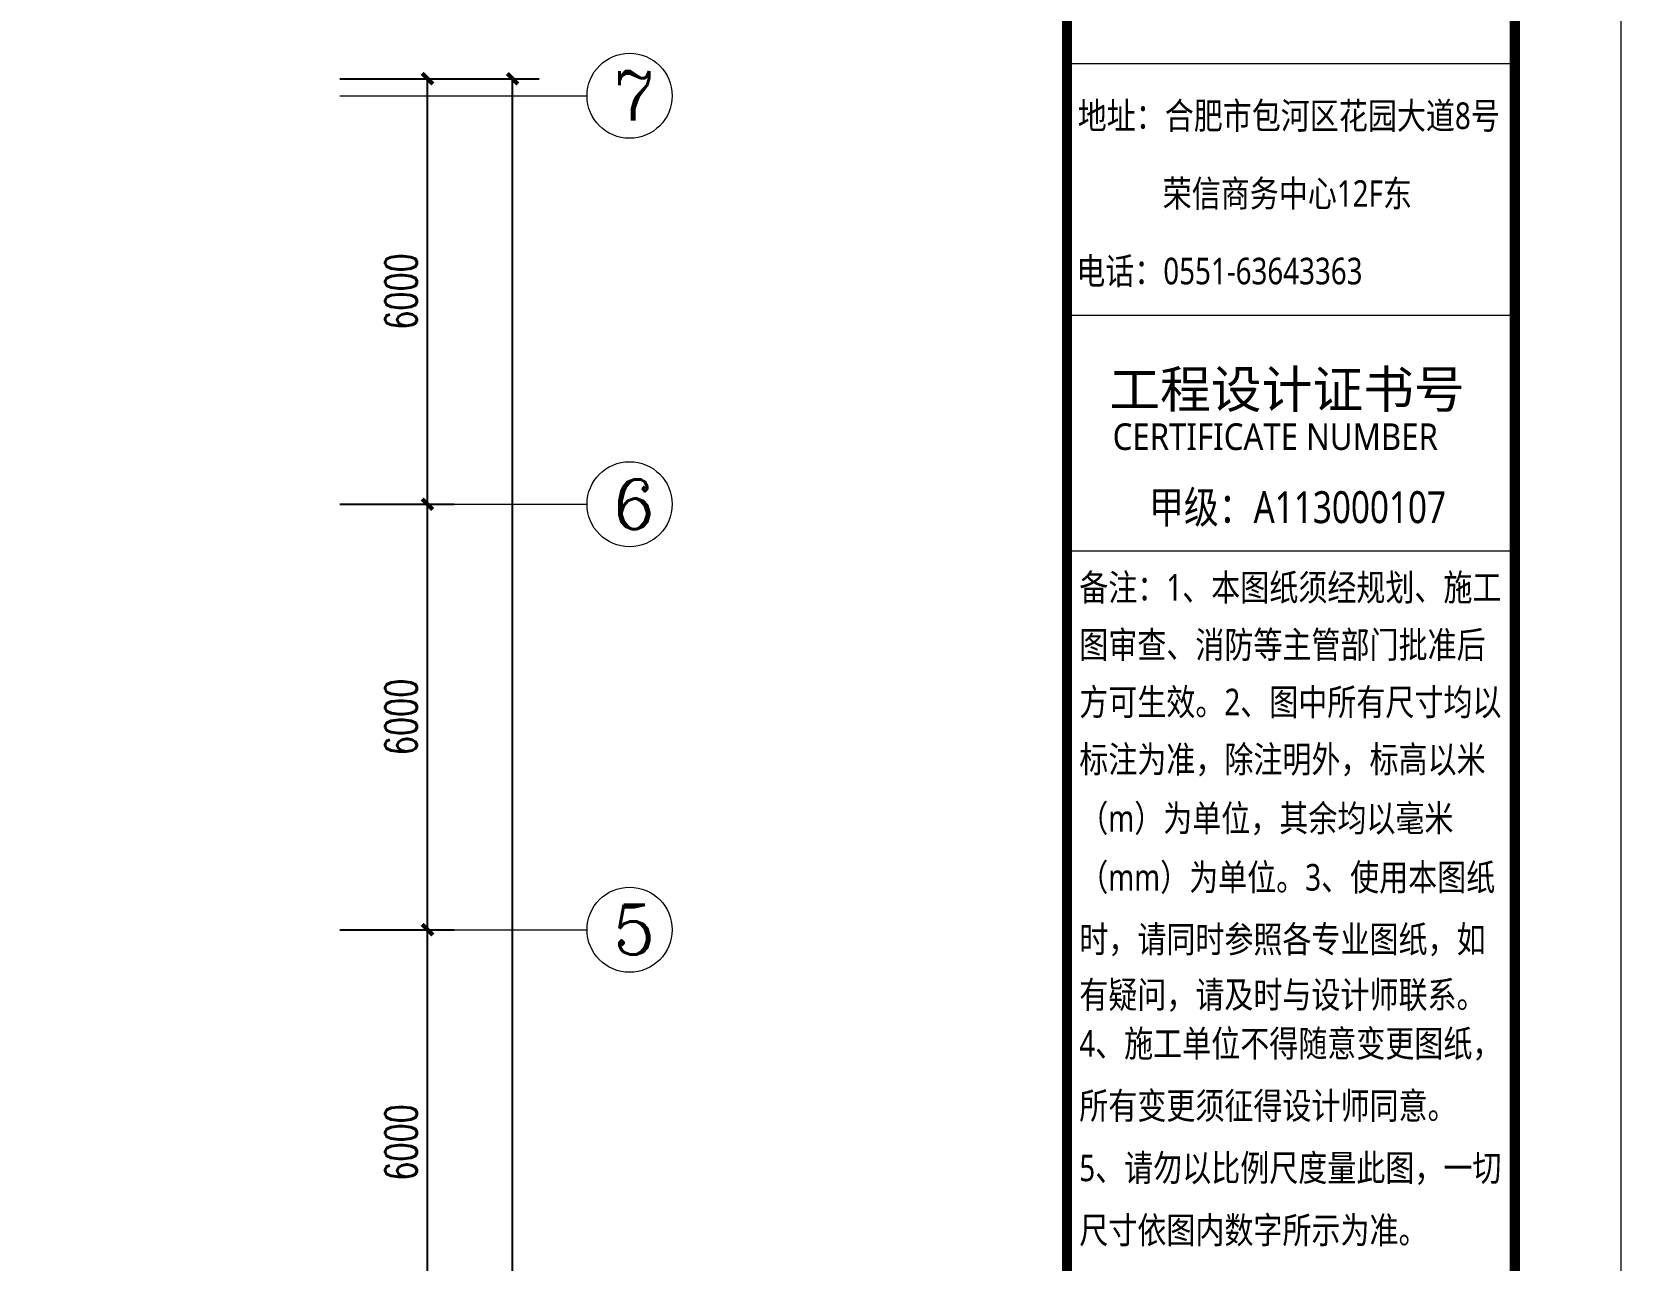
# Model space of a CAD drawing. Header units: inches. Extents: x -3272461 to -2504170, y 403793 to 1071042.
# Drawn here: x -2672405 to -2649994, y 524883 to 542206 of the extents above; entities that cross this region are included whole.
import ezdxf
from ezdxf.enums import TextEntityAlignment as Align

# ---------------------------------------------------------------- set-up
doc = ezdxf.new("R2010")
doc.units = ezdxf.units.IN
doc.header["$LTSCALE"] = 1000
doc.header["$MEASUREMENT"] = 0
doc.layers.get('0').update_dxf_attribs({"lineweight": 18})
for name, color, linetype, lineweight in [('0-TK', 4, 'Continuous', 18), ('AXIS', 30, 'Continuous', 18), ('PUB_TITLE', 153, 'Continuous', 18)]:
    doc.layers.add(name, color=color, linetype=linetype, lineweight=lineweight)
doc.styles.add('-黑体', font='', dxfattribs={"width": 0.7})
doc.styles.add('_TCH_AXIS', font='complex.shx', dxfattribs={"bigfont": 'gbcbig.shx'})
doc.styles.add('_TCH_DIM_T3', font='simplex.shx', dxfattribs={"width": 0.705882, "bigfont": 'gbcbig.shx'})
doc.styles.get('-黑体').set_extended_font_data('微软雅黑')
doc.dimstyles.new('_TCH_ARCH&&150', dxfattribs={"dimtxt": 446.25, "dimasz": 150, "dimexe": 375, "dimexo": 450, "dimgap": 150, "dimtad": 1, "dimdec": 0, "dimzin": 0, "dimdsep": 46, "dimtxsty": '_TCH_DIM_T3', "dimblk": 'ARCHTICK', "dimcen": 0.09, "dimdle": 300, "dimclrt": 7, "dimazin": 2, "dimtfac": 1, "dimtdec": 0, "dimtix": 1, "dimtmove": 2, "dimatfit": 3, "dimfxl": 1, "dimtolj": 1, "dimarcsym": 0})

# ---------------------------------------------------------------- blocks, each defined once
blk = doc.blocks.new('_ArchTick_0')
at = {"color": 0, "linetype": 'ByBlock'}
blk.add_lwpolyline([(-0.5, -0.5, 0.4, 0.4, 0), (0.5, 0.5, 0.4, 0.4, 0)], format="xyseb", dxfattribs=at)
blk = doc.blocks.new('*X151')
at = {"layer": 'AXIS', "color": 0, "lineweight": -2}
for p, q in [((-2668061, 541544), (-2665251, 541544)), ((-2665626, 505544), (-2665626, 541544)), ((-2668061, 505544), (-2665251, 505544))]:
    blk.add_line(p, q, dxfattribs=at)
at = {"layer": 'AXIS', "color": 0, "lineweight": -2, "xscale": 150, "yscale": 150, "zscale": 150}
for p, rotation in [((-2665626, 541544), 90), ((-2665626, 505544), 270)]:
    blk.add_blockref('_ArchTick_0', p, dxfattribs=dict(at, rotation=rotation))
at = {"layer": 'AXIS', "color": 7, "insert": (-2665999, 523544), "char_height": 446.2, "width": 2070, "attachment_point": 5, "rotation": 90, "style": '_TCH_DIM_T3'}
blk.add_mtext('36000', dxfattribs=at)
blk = doc.blocks.new('_ARCHTICK')
at = {"color": 0, "linetype": 'ByBlock', "const_width": 0.4}
blk.add_lwpolyline([(-0.5, -0.5), (0.5, 0.5)], dxfattribs=at)
blk = doc.blocks.new('*X155')
at = {"layer": 'AXIS', "color": 0, "lineweight": -2}
for p, q in [((-2668061, 529544), (-2666451, 529544)), ((-2666826, 523544), (-2666826, 529544)), ((-2668061, 523544), (-2666451, 523544))]:
    blk.add_line(p, q, dxfattribs=at)
at = {"layer": 'AXIS', "color": 0, "lineweight": -2, "xscale": 150, "yscale": 150, "zscale": 150}
for p, rotation in [((-2666826, 529544), 90), ((-2666826, 523544), 270)]:
    blk.add_blockref('_ArchTick_0', p, dxfattribs=dict(at, rotation=rotation))
at = {"layer": 'AXIS', "color": 7, "insert": (-2667199, 526544), "char_height": 446.2, "width": 1665, "attachment_point": 5, "rotation": 90, "style": '_TCH_DIM_T3'}
blk.add_mtext('6000', dxfattribs=at)
blk = doc.blocks.new('*X156')
at = {"layer": 'AXIS', "color": 0, "lineweight": -2}
for p, q in [((-2668061, 535544), (-2666451, 535544)), ((-2666826, 529544), (-2666826, 535544)), ((-2668061, 529544), (-2666451, 529544))]:
    blk.add_line(p, q, dxfattribs=at)
at = {"layer": 'AXIS', "color": 0, "lineweight": -2, "xscale": 150, "yscale": 150, "zscale": 150}
for p, rotation in [((-2666826, 535544), 90), ((-2666826, 529544), 270)]:
    blk.add_blockref('_ArchTick_0', p, dxfattribs=dict(at, rotation=rotation))
at = {"layer": 'AXIS', "color": 7, "insert": (-2667199, 532544), "char_height": 446.2, "width": 1665, "attachment_point": 5, "rotation": 90, "style": '_TCH_DIM_T3'}
blk.add_mtext('6000', dxfattribs=at)
blk = doc.blocks.new('*X157')
at = {"layer": 'AXIS', "color": 0, "lineweight": -2}
for p, q in [((-2668061, 541544), (-2666451, 541544)), ((-2666826, 535544), (-2666826, 541544)), ((-2668061, 535544), (-2666451, 535544))]:
    blk.add_line(p, q, dxfattribs=at)
at = {"layer": 'AXIS', "color": 0, "lineweight": -2, "xscale": 150, "yscale": 150, "zscale": 150}
for p, rotation in [((-2666826, 541544), 90), ((-2666826, 535544), 270)]:
    blk.add_blockref('_ArchTick_0', p, dxfattribs=dict(at, rotation=rotation))
at = {"layer": 'AXIS', "color": 7, "insert": (-2667199, 538544), "char_height": 446.2, "width": 1665, "attachment_point": 5, "rotation": 90, "style": '_TCH_DIM_T3'}
blk.add_mtext('6000', dxfattribs=at)

msp = doc.modelspace()

# ---------------------------------------------------------------- linework, layer by layer
at = {"layer": '0-TK'}
for p, q in [((-2657808.5, 541757), (-2651494.3, 541757)), ((-2657808.5, 538211.8), (-2651494.3, 538211.8)), ((-2657808.5, 538211.8), (-2651494.3, 538211.8)), ((-2657808.5, 534885.3), (-2651494.3, 534885.3))]:
    msp.add_line(p, q, dxfattribs=at)
msp.add_lwpolyline([(-2657808.5, 493630.6, 144, 144, 0), (-2657808.5, 553630.6, 144, 144, 0)], format="xyseb", dxfattribs=at)
at = {"layer": 'AXIS'}
for p, q in [((-2668060.5, 541303.8), (-2664576.1, 541303.8)), ((-2668060.5, 535543.8), (-2664576.1, 535543.8)), ((-2668060.5, 529543.8), (-2664576.1, 529543.8))]:
    msp.add_line(p, q, dxfattribs=at)
for centre in [(-2663976.1, 541303.8), (-2663976.1, 535543.8), (-2663976.1, 529543.8)]:
    msp.add_circle(centre, 600, dxfattribs=at)
at = {"layer": 'PUB_TITLE'}
msp.add_lwpolyline([(-2649994.3, 492130.6), (-2649994.3, 555130.6), (-2761444.3, 555130.6), (-2761444.3, 492130.6)], close=True, dxfattribs=at)
msp.add_lwpolyline([(-2651494.3, 493630.6, 150, 150, 0), (-2651494.3, 553630.6, 150, 150, 0), (-2757694.3, 553630.6, 150, 150, 0), (-2757694.3, 493630.6, 150, 150, 0)], format="xyseb", close=True, dxfattribs=at)

# ---------------------------------------------------------------- texts
at = {"style": '-黑体', "width": 0.8}
for s, height, p in [('地址：合肥市包河区花园大道8号', 375, (-2657658.2, 540835)), ('荣信商务中心12F东', 375, (-2656459.2, 539737.8)), ('电话：0551-63643363', 375, (-2657677.9, 538644.6)), ('甲级：A113000107', 450, (-2656651.4, 535277.5))]:
    msp.add_text(s, height=height, dxfattribs=at).set_placement(p)
at = {"style": '-黑体'}
msp.add_text('工程设计证书号', height=525, dxfattribs=at).set_placement((-2657213.6, 536902.8))
at = {"style": '-黑体', "width": 0.8}
for s, p in [('备注：1、本图纸须经规划、施工', (-2657635.3, 534370.8)), ('图审查、消防等主管部门批准后', (-2657635.3, 533562.8)), ('方可生效。2、图中所有尺寸均以', (-2657635.3, 532754.7)), ('标注为准，除注明外，标高以米', (-2657635.3, 531946.7)), ('（m）为单位，其余均以毫米', (-2657635.3, 531115)), ('（mm）为单位。3、使用本图纸', (-2657635.3, 530283.2)), ('时，请同时参照各专业图纸，如', (-2657635.3, 529409.8)), ('有疑问，请及时与设计师联系。', (-2657635.3, 528627.3)), ('4、施工单位不得随意变更图纸，', (-2657635.3, 527939.1)), ('所有变更须征得设计师同意。', (-2657635.3, 527061.9)), ('5、请勿以比例尺度量此图，一切', (-2657635.3, 526184.8)), ('尺寸依图内数字所示为准。', (-2657635.3, 525307.6))]:
    msp.add_text(s, height=375, dxfattribs=at).set_placement(p, align=Align.MIDDLE_LEFT)
at = {"insert": (-2657165, 536304.2), "char_height": 375, "width": 7140.971, "attachment_point": 7, "style": '-黑体'}
msp.add_mtext('{\\W0.9;CERTIFICATE NUMBER}', dxfattribs=at)
at = {"layer": 'AXIS', "color": 7, "style": '_TCH_AXIS'}
for s, p in [('7', (-2664209.1, 540954.3)), ('6', (-2664209.1, 535194.3)), ('5', (-2664209.1, 529194.3))]:
    msp.add_text(s, height=698.9, dxfattribs=at).set_placement(p)

# ---------------------------------------------------------------- dimensions: what is measured, and where the dimension line sits
at = {"layer": 'AXIS'}
for base, p1, p2, picture, middle in [((-2665626.1, 541543.8), (-2668960.5, 505543.8), (-2668960.5, 541543.8), '*X151', (-2665999.2, 523543.8)), ((-2666826.1, 541543.8), (-2668960.5, 535543.8), (-2668960.5, 541543.8), '*X157', (-2667199.2, 538543.8)), ((-2666826.1, 535543.8), (-2668960.5, 529543.8), (-2668960.5, 535543.8), '*X156', (-2667199.2, 532543.8)), ((-2666826.1, 529543.8), (-2668960.5, 523543.8), (-2668960.5, 529543.8), '*X155', (-2667199.2, 526543.8))]:
    dim = msp.add_linear_dim(base=base, p1=p1, p2=p2, angle=90, dimstyle='_TCH_ARCH&&150', override={"dimexo": 900, "dimsah": 1, "dimtzin": 0}, dxfattribs=at)
    dim.commit()
    dim.dimension.update_dxf_attribs({"geometry": picture, "text_midpoint": middle})

doc.saveas('drawing.dxf')
